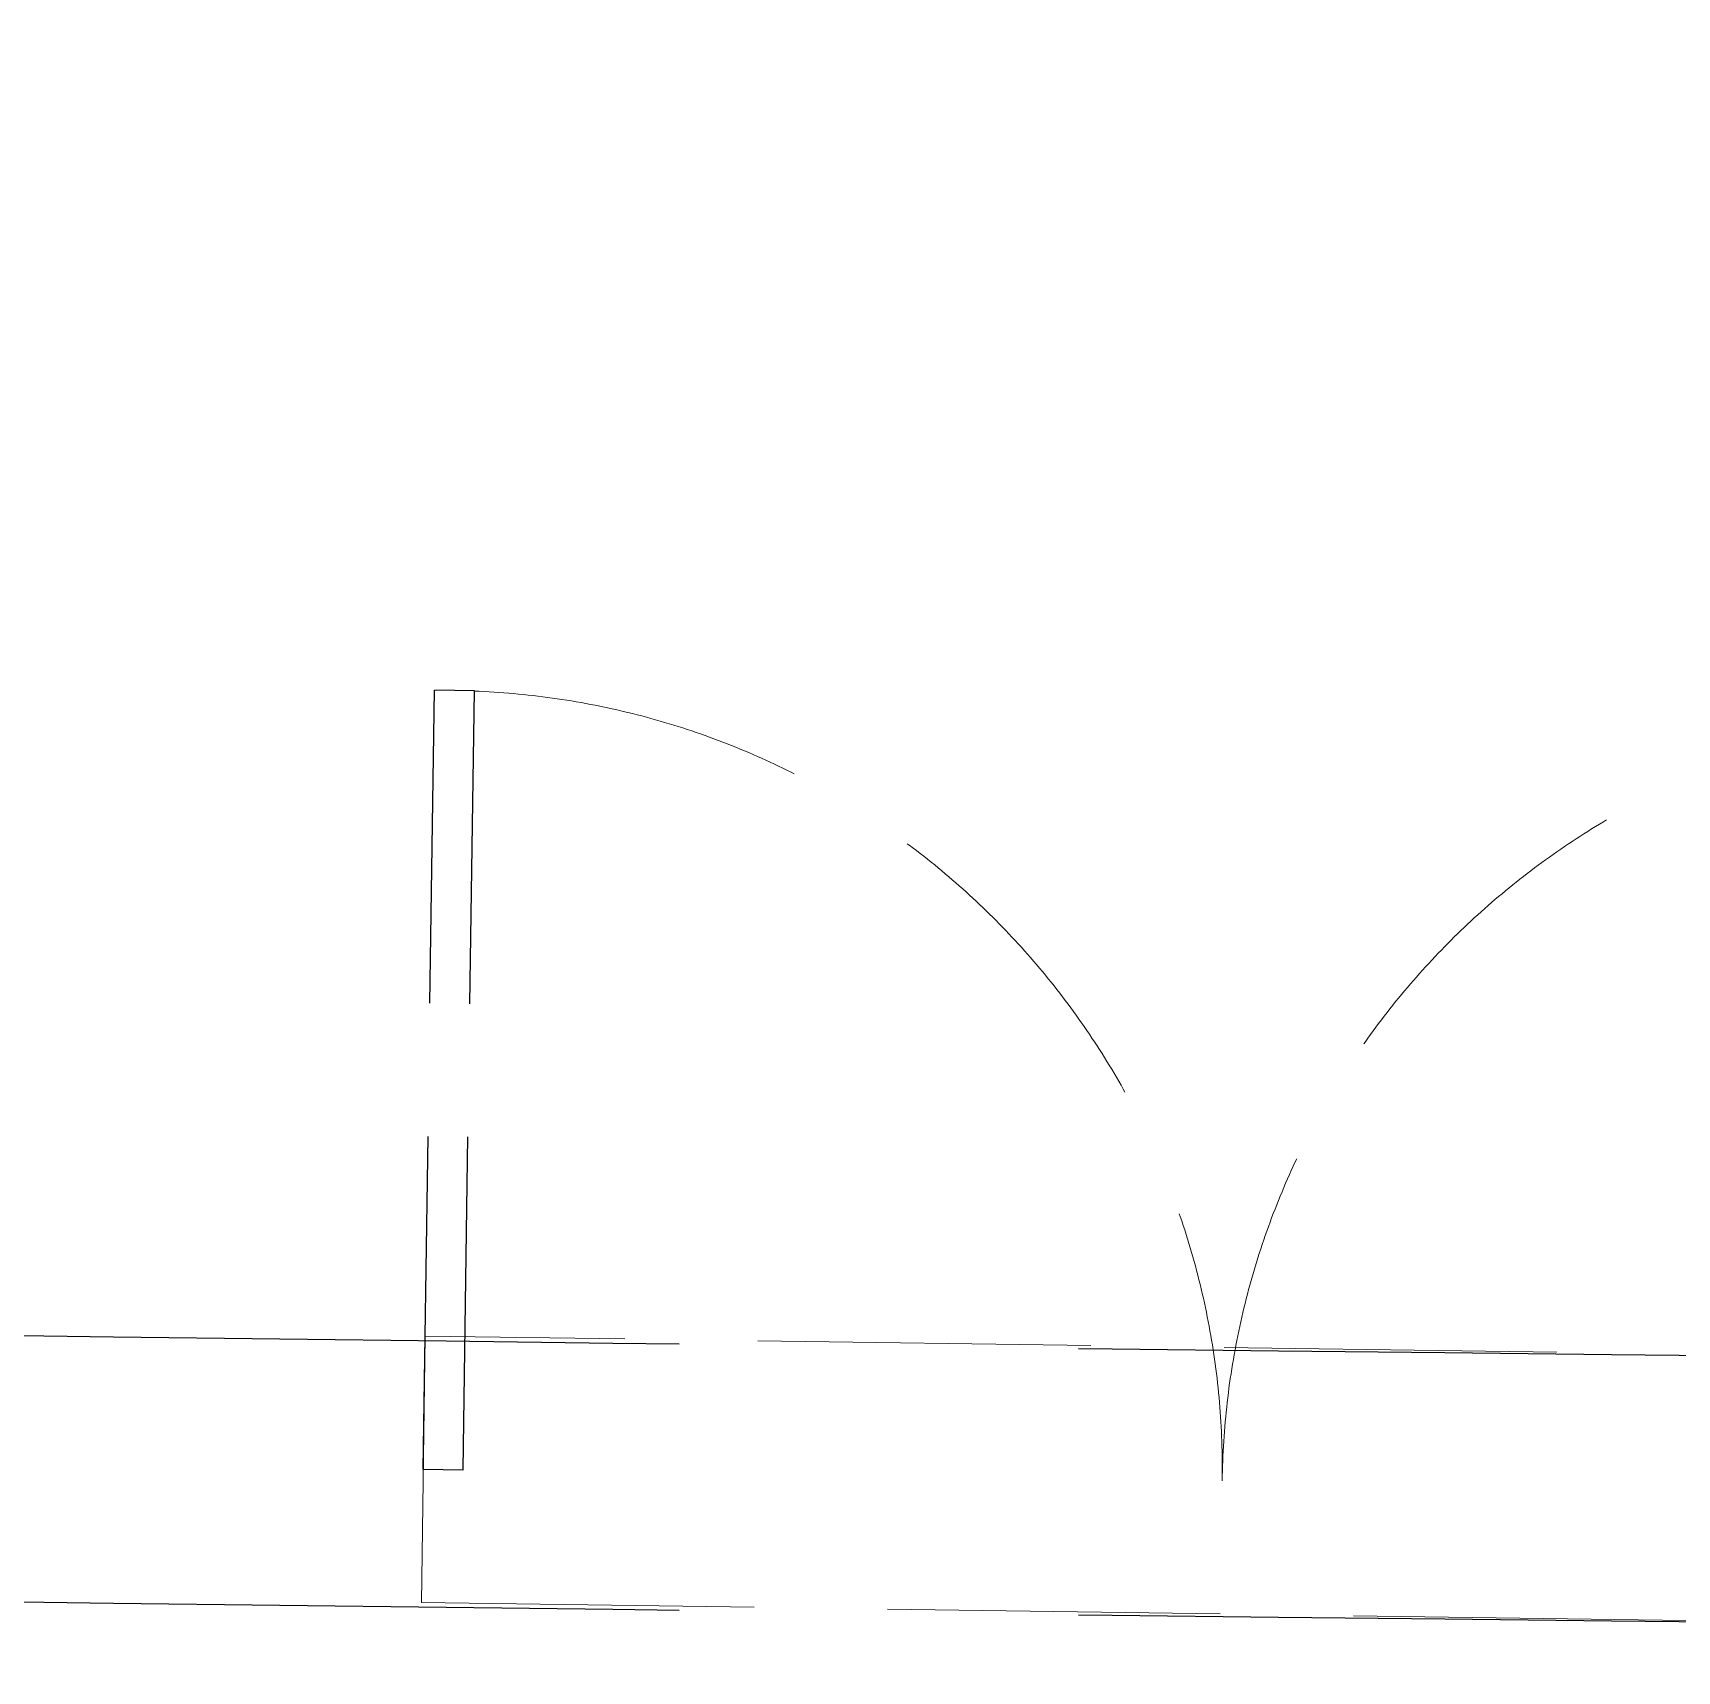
# Model space of a CAD drawing. Header units: inches. Extents: x 0 to 1813292486, y 0 to 3473589894.
# Drawn here: x 600592100 to 600593335, y 3473201611 to 3473202842 of the extents above; entities that cross this region are included whole.
import ezdxf

# ---------------------------------------------------------------- set-up
doc = ezdxf.new("R2010")
doc.units = ezdxf.units.IN
doc.header["$LTSCALE"] = 1000
doc.header["$MEASUREMENT"] = 0
doc.linetypes.add('AX-MALL-WALL-P02-QT$0$DASH', pattern=[0.35, 0.25, -0.1])
for name, color, linetype in [('A-Anno-Note', 241, 'Continuous'), ('AX-MALL-P02-200$0$A-Anno-Note', 241, 'Continuous'), ('AX-MALL-WALL-P02$0$A-Anno-Note', 241, 'Continuous'), ('AX-MALL-WALL-P02-QT$0$A-Detl-Patt', 8, 'Continuous'), ('AX-MALL-WALL-P02-QT$0$A-Detl-Thin', 131, 'Continuous')]:
    doc.layers.add(name, color=color, linetype=linetype)
doc.layers.add('AX-MALL-WALL-P02-QT$0$M-AUX-TO-ARCH', color=1, linetype='Continuous', plot=False)

# ---------------------------------------------------------------- blocks, each defined once
blk = doc.blocks.new('AX-MALL-WALL-P02-QT$0$tj')
at = {"layer": 'AX-MALL-WALL-P02-QT$0$A-Detl-Patt'}
h = blk.add_hatch(dxfattribs=at)
h.set_pattern_fill('STEEL', color=256, scale=100, angle=50.4318)
h.set_pattern_definition([(75, (-14278.2, 156289.83), (-153.340725, 41.08752), []), (75, (-14317.88, 156358.57), (-153.340725, 41.08752), [])])
edge = h.paths.add_edge_path()
edge.add_line((88101.3, 47666.6), (87883.9, 47459.8))
edge.add_line((87883.9, 47459.8), (91571.5, 43584.6))
edge.add_arc((262949.4, 558937.7), 543101.4, 251.605736, 260.028867)
edge.add_arc((172180.8, -2862.1), 27100, 64.71287, 96.9316, ccw=False)
edge.add_arc((262949, 558936.3), 543100, 261.615511, 271.725148)
edge.add_line((279299, 16082.5), (279299, 16382.7))
edge.add_arc((262949, 558936.3), 542800, 261.620204, 271.726101, ccw=False)
edge.add_arc((172180.8, -2862.1), 27400, 64.80632, 96.83816)
edge.add_arc((262949.4, 558937.7), 542801.4, 251.613639, 260.024173, ccw=False)
edge.add_line((91737.3, 43845.7), (88101.3, 47666.6))
blk.add_lwpolyline([(88103, 47737.3), (87813.2, 47461.6), (91543.9, 43541.1, 0.036779), (168908.9, 23989.2, -0.141654), (183742.1, 21592.7, 0.044166), (279349, 16034), (279349, 16434.2, -0.044144), (183859, 21979.8, 0.140545), (168919.8, 24393.5, -0.036705), (91764.9, 43889.2), (88103, 47737.3)], format="xyb", dxfattribs=at)
blk.add_lwpolyline([(88101.3, 47666.6), (87883.9, 47459.8), (91571.5, 43584.6, 0.036769), (168910.3, 24039.8, -0.141514), (183756.7, 21641.1, 0.04414), (279299, 16082.5), (279299, 16382.7, -0.044124), (183844.5, 21931.4, 0.140683), (168918.5, 24342.9, -0.036714), (91737.3, 43845.7)], format="xyb", close=True, dxfattribs=at)
blk = doc.blocks.new('AX-MALL-WALL-P02-QT$0$1')
at = {"layer": 'AX-MALL-WALL-P02-QT$0$A-Detl-Patt', "linetype": 'AX-MALL-WALL-P02-QT$0$DASH', "extrusion": (0, 0, -1)}
for p, q in [((108521.7, -109072.2), (108772.2, -108543.5)), ((108799.3, -108556.4), (108772.2, -108543.5)), ((108548.8, -109085), (108799.3, -108556.4)), ((108521.7, -109072.2), (108548.8, -109085))]:
    blk.add_line(p, q, dxfattribs=at)
at = {"layer": 'AX-MALL-WALL-P02-QT$0$A-Detl-Patt', "linetype": 'AX-MALL-WALL-P02-QT$0$DASH', "lineweight": 13, "extrusion": (0, 0, -1)}
blk.add_lwpolyline([(-108799.2, -108556.5, 0.406722), (-109064, -109329.1, 0.406722), (-109829.4, -109044.6)], format="xyb", dxfattribs=at)
at = {"layer": 'AX-MALL-WALL-P02-QT$0$A-Detl-Patt', "linetype": 'AX-MALL-WALL-P02-QT$0$DASH', "lineweight": 13}
blk.add_lwpolyline([(108478.9, -109162.6), (109563.4, -109676.3), (109649, -109495.5), (108564.5, -108981.8)], close=True, dxfattribs=at)
blk = doc.blocks.new('AX-MALL-WALL-P02-QT')
at = {"layer": 'AX-MALL-WALL-P02-QT$0$A-Detl-Thin', "linetype": 'AX-MALL-WALL-P02-QT$0$DASH', "ltscale": 3}
for points in [[(600389799, 3473058529.6, 0.001856), (600393531, 3473057089.4, 0.001856)], [(600389729.2, 3473058342.2, 0.001855), (600393461.2, 3473056902)]]:
    blk.add_lwpolyline(points, format="xyb", dxfattribs=at)
at = {"layer": 'AX-MALL-WALL-P02-QT$0$A-Detl-Thin', "rotation": 339.5681613091762}
blk.add_blockref('AX-MALL-WALL-P02-QT$0$tj', (600144118.7, 3473128496.3), dxfattribs=at)
at = {"layer": 'AX-MALL-WALL-P02-QT$0$M-AUX-TO-ARCH', "rotation": 4.095159614894139}
blk.add_blockref('AX-MALL-WALL-P02-QT$0$1', (600275230.2, 3473158900.8), dxfattribs=at)
blk = doc.blocks.new('AX-MALL-WALL-P02')
at = {"layer": 'AX-MALL-WALL-P02$0$A-Anno-Note'}
blk.add_blockref('AX-MALL-WALL-P02-QT', (0, 0), dxfattribs=at)
blk = doc.blocks.new('AX-MALL-P02-200')
at = {"layer": 'AX-MALL-P02-200$0$A-Anno-Note'}
blk.add_blockref('AX-MALL-WALL-P02', (0, 0), dxfattribs=at)

msp = doc.modelspace()

# ---------------------------------------------------------------- block references
at = {"layer": 'A-Anno-Note', "rotation": 20.43183869077545}
msp.add_blockref('AX-MALL-P02-200', (1250392458.5, 9048125.7), dxfattribs=at)

doc.saveas('drawing.dxf')
